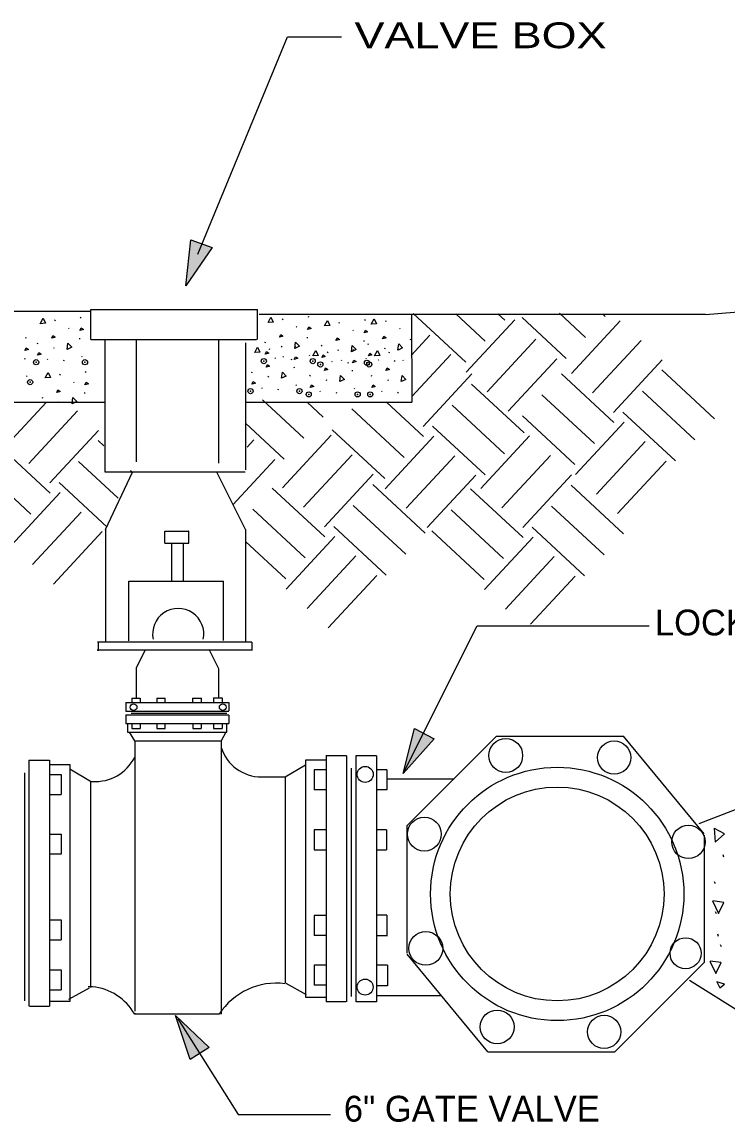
# Model space of a CAD drawing. Extents: x -7212 to 22381, y -5981 to 22381.
# Drawn here: x 2432 to 5435, y -4197 to 488 of the extents above; entities that cross this region are included whole.
import ezdxf

# ---------------------------------------------------------------- set-up
doc = ezdxf.new("R2010")
doc.units = 0
doc.header["$LTSCALE"] = 44
doc.header["$PDMODE"] = 32
doc.header["$PDSIZE"] = 22
doc.layers.add('8', color=7, linetype='Continuous', lineweight=25)

msp = doc.modelspace()

# ---------------------------------------------------------------- hatches: boundary and pattern name
at = {"layer": '8'}
for points in [[(3241.5, -472.84), (3129.28, -635.86), (3151.58, -439.21)], [(4188.17, -2565.61), (4055.97, -2712.88), (4103.32, -2520.72)], [(3148.33, -3930.81), (3086.18, -3742.92), (3229.44, -3879.46)]]:
    msp.add_hatch(color=256, dxfattribs=at).paths.add_polyline_path(points)

# ---------------------------------------------------------------- linework, layer by layer
for p, q in [((2725.24, -744.34), (2076.29, -744.34)), ((2724.61, -864.21), (2724.61, -736.4)), ((2724.61, -736.4), (3434.52, -736.4)), ((3434.52, -864.21), (3434.52, -736.4)), ((2571.98, -784.3), (2573.83, -780.14)), ((2681.59, -773.67), (2683.45, -769.5)), ((5343.98, -757.49), (3442.15, -757.49)), ((3542.19, -779.78), (3544.04, -775.62)), ((3651.8, -769.15), (3653.66, -764.98)), ((3783.12, -793.95), (3784.97, -789.79)), ((3892.73, -783.31), (3894.59, -779.15)), ((3981.53, -786.87), (3983.38, -782.7)), ((4091.15, -776.23), (4093, -772.06)), ((4091.68, -758.3), (4091.86, -1130.74)), ((4322.2, -960.71), (4098.5, -753.39)), ((4405.12, -871.23), (4279.9, -755.18)), ((4531.15, -780.11), (4323.84, -1003.81)), ((4488.05, -781.74), (4459.25, -755.06)), ((4750.12, -944.52), (4561.84, -770.04)), ((4833.04, -855.04), (4722.28, -752.39)), ((4980.09, -784.94), (4772.78, -1008.64)), ((4915.97, -765.56), (4907.32, -757.55)), ((2629.8, -813.9), (2631.65, -816.68)), ((3600.01, -809.38), (3601.86, -812.16)), ((3840.94, -823.55), (3842.79, -826.33)), ((4039.35, -816.46), (4041.2, -819.24)), ((2447.7, -858.68), (2449.55, -854.52)), ((2497.06, -882.82), (2498.91, -878.65)), ((2676.55, -858.27), (2677.02, -862.43)), ((2724.61, -864.21), (3431.12, -864.21)), ((2785.26, -865.16), (2785.26, -1428.32)), ((2918.57, -864.21), (2918.57, -1384.84)), ((3268.47, -864.21), (3268.47, -1391.45)), ((3383.2, -878.78), (3383.2, -1418.81)), ((3467.27, -878.3), (3469.12, -874.13)), ((3646.76, -853.75), (3647.23, -857.91)), ((3708.2, -892.47), (3710.05, -888.3)), ((3887.69, -867.92), (3888.16, -872.08)), ((3906.61, -885.38), (3908.46, -881.21)), ((4086.1, -860.83), (4086.57, -865)), ((4169.51, -845.06), (4089.02, -931.92)), ((4620.63, -863.03), (4413.32, -1086.73)), ((5069.57, -867.86), (4862.26, -1091.57)), ((2567.35, -901.78), (2569.21, -897.61)), ((2685.1, -934.6), (2686.95, -937.38)), ((3485.5, -907.3), (3487.36, -903.14)), ((3537.57, -897.26), (3539.42, -893.09)), ((3543.32, -936.9), (3545.17, -939.68)), ((3595.12, -896.67), (3596.97, -892.5)), ((3655.31, -930.08), (3657.16, -932.86)), ((3733.52, -921.47), (3735.37, -917.31)), ((3778.49, -911.43), (3780.35, -907.26)), ((3843.13, -910.84), (3844.98, -906.67)), ((3976.91, -904.34), (3978.76, -900.18)), ((3995.7, -921.47), (3997.56, -917.31)), ((4259, -927.98), (4093.84, -1106.2)), ((2442.66, -943.29), (2443.12, -947.45)), ((2539.07, -946.38), (2540.92, -949.15)), ((2609.44, -955.43), (2611.3, -951.27)), ((3509.28, -941.85), (3511.13, -944.63)), ((3579.65, -950.91), (3581.51, -946.74)), ((3590.07, -981.27), (3590.54, -985.43)), ((3750.21, -956.02), (3752.06, -958.8)), ((3791.33, -951.07), (3793.18, -953.85)), ((3820.58, -965.08), (3822.44, -960.91)), ((3896.24, -944.25), (3898.09, -947.03)), ((3948.62, -948.94), (3950.47, -951.71)), ((4018.99, -957.99), (4020.85, -953.83)), ((4053.52, -951.07), (4055.37, -953.85)), ((4710.11, -945.96), (4502.8, -1169.66)), ((5159.05, -950.79), (4951.74, -1174.49)), ((2451.2, -1019.62), (2453.06, -1022.4)), ((2593.24, -1015.44), (2595.1, -1011.27)), ((2702.86, -1004.8), (2704.71, -1000.63)), ((3410.58, -1005.82), (3412.43, -1001.65)), ((3480.88, -1024.78), (3482.73, -1020.62)), ((3658.59, -1019.99), (3660.44, -1015.82)), ((3838.09, -995.44), (3838.55, -999.6)), ((3920.78, -1019.99), (3922.63, -1015.82)), ((4348.48, -1010.91), (4141.17, -1234.61)), ((4953.38, -1217.59), (4729.68, -1010.28)), ((5381.3, -1201.41), (5157.59, -994.1)), ((2651.06, -1045.04), (2652.91, -1047.81)), ((3452.59, -1069.38), (3454.44, -1072.15)), ((3522.96, -1078.43), (3524.82, -1074.27)), ((3598.62, -1057.61), (3600.48, -1060.38)), ((3728.89, -1038.95), (3730.75, -1034.79)), ((3846.64, -1071.78), (3848.49, -1074.55)), ((3991.08, -1038.95), (3992.93, -1034.79)), ((4570.72, -1261.53), (4347.02, -1054.21)), ((2518.32, -1113.95), (2520.17, -1109.79)), ((2697.82, -1089.4), (2698.28, -1093.57)), ((3631.98, -1283.9), (3456.53, -1121.3)), ((3700.6, -1083.55), (3702.45, -1086.32)), ((3770.98, -1092.6), (3772.83, -1088.44)), ((3962.79, -1083.55), (3964.64, -1086.32)), ((4033.17, -1092.6), (4035.02, -1088.44)), ((4870.46, -1307.08), (4646.75, -1099.76)), ((5298.37, -1290.89), (5074.67, -1083.58)), ((2076.36, -1130.74), (2785.26, -1130.74)), ((2534.5, -1132.88), (2371.07, -1309.23)), ((2667.87, -1168.45), (2460.55, -1392.16)), ((2588.62, -1132.92), (2590.47, -1128.75)), ((3382.46, -1130.74), (4091.86, -1130.74)), ((3714.91, -1194.42), (3646.24, -1130.79)), ((4059.88, -1367.19), (3836.18, -1159.88)), ((4142.8, -1277.71), (3984.59, -1131.09)), ((4487.8, -1351.01), (4264.09, -1143.69)), ((4787.53, -1396.56), (4563.83, -1189.25)), ((4996.48, -1215.96), (4789.17, -1439.66)), ((5215.45, -1380.37), (4991.74, -1173.06)), ((2757.35, -1251.38), (2550.03, -1475.08)), ((3549.06, -1373.38), (3383.69, -1220.13)), ((3976.95, -1456.68), (3753.25, -1249.36)), ((4404.87, -1440.49), (4181.17, -1233.18)), ((2551.67, -1518.18), (2327.97, -1310.87)), ((2780.62, -1317.6), (2755.89, -1294.68)), ((3419.58, -1291.89), (3391.02, -1322.71)), ((3748.24, -1272.26), (3540.93, -1495.96)), ((4185.91, -1276.07), (3978.59, -1499.78)), ((4593.3, -1274.96), (4385.98, -1498.66)), ((5085.96, -1298.88), (4878.65, -1522.58)), ((3837.72, -1355.18), (3630.41, -1578.88)), ((4682.78, -1357.88), (4475.47, -1581.59)), ((2468.75, -1607.66), (2245.05, -1400.35)), ((2841.7, -1540.53), (2672.96, -1384.16)), ((3509.06, -1374.82), (3329.55, -1568.52)), ((4275.39, -1359), (4068.07, -1582.7)), ((5175.44, -1381.81), (4968.13, -1605.51)), ((2785.26, -1428.32), (3382.6, -1428.32)), ((2786.76, -1673.76), (2902.4, -1429.31)), ((2893.95, -1422.63), (2900.5, -1428.7)), ((3384.39, -1673.51), (3263.26, -1431.56)), ((3927.2, -1438.11), (3719.89, -1661.81)), ((4364.87, -1441.92), (4157.56, -1665.63)), ((4772.26, -1440.81), (4564.95, -1664.51)), ((2795, -1663.59), (2590.04, -1473.65)), ((3721.53, -1704.91), (3497.83, -1497.6)), ((4149.45, -1688.72), (3925.74, -1481.41)), ((4994.5, -1691.43), (4770.8, -1484.11)), ((2594.78, -1516.54), (2387.46, -1740.25)), ((4566.59, -1707.61), (4342.88, -1500.3)), ((3638.61, -1794.39), (3414.9, -1587.08)), ((4066.52, -1778.21), (3842.82, -1570.89)), ((4483.66, -1797.09), (4259.96, -1589.78)), ((4911.58, -1780.91), (4687.87, -1573.59)), ((2684.26, -1599.47), (2476.94, -1823.17)), ((2773.74, -1682.39), (2566.43, -1906.1)), ((2786.76, -1673.76), (2786.76, -2148.76)), ((3142.5, -1732.2), (3142.5, -1681.09)), ((3384.38, -1673.52), (3384.38, -2151.4)), ((3983.6, -1867.69), (3759.89, -1660.37)), ((4400.74, -1886.57), (4177.03, -1679.26)), ((4828.65, -1870.39), (4604.95, -1663.08)), ((3040.82, -1732.2), (3143.08, -1732.2)), ((3069.11, -1732.29), (3069.11, -1892.71)), ((3117.98, -1732.29), (3117.98, -1895.08)), ((3555.68, -1883.87), (3383.53, -1724.34)), ((3764.63, -1703.27), (3557.32, -1926.98)), ((4609.69, -1705.97), (4402.38, -1929.68)), ((3854.11, -1786.2), (3646.8, -2009.9)), ((4699.17, -1788.9), (4491.86, -2012.6)), ((3943.59, -1869.12), (3736.28, -2092.83)), ((4788.65, -1871.82), (4598.72, -2076.77)), ((2886.43, -2147.44), (2886.43, -1893.4)), ((2886.43, -1893.4), (3290.59, -1893.4)), ((3290.59, -2146.11), (3290.59, -1893.4)), ((4057.37, -2709.34), (4370.26, -2083.7)), ((4370.26, -2083.7), (5104.23, -2083.7)), ((2753.61, -2151.7), (3410.89, -2151.7)), ((2756.31, -2151.7), (2756.31, -2185.97)), ((3410.37, -2153.02), (3410.37, -2187.29)), ((2752.29, -2185.97), (3413.54, -2185.97)), ((2756.31, -2155.67), (2756.31, -2189.93)), ((2956.23, -2185.34), (2918.57, -2264.03)), ((3227.49, -2183.74), (3268.47, -2266.02)), ((2918.57, -2264.03), (2918.57, -2391.36)), ((3268.47, -2266.02), (3268.47, -2390.29)), ((2873.69, -2410.04), (3313.14, -2410.04)), ((2873.69, -2410.04), (2873.69, -2446.66)), ((2899.22, -2391.36), (2899.22, -2410.04)), ((2899.25, -2391.36), (2934.97, -2391.36)), ((2934.86, -2391.36), (2934.86, -2410.04)), ((3005.89, -2391.87), (3005.89, -2410.04)), ((3006.01, -2391.87), (3041.73, -2391.87)), ((3006.01, -2391.87), (3006.01, -2409.61)), ((3041.73, -2410.04), (3041.73, -2391.87)), ((3158.72, -2391.36), (3195.92, -2391.36)), ((3158.73, -2391.36), (3158.73, -2410.04)), ((3158.73, -2391.36), (3195.68, -2391.36)), ((3195.68, -2391.36), (3195.68, -2410.04)), ((3248.07, -2390.29), (3248.07, -2410.04)), ((3248.07, -2390.29), (3284.93, -2390.29)), ((3284.9, -2390.34), (3284.9, -2410.04)), ((3313.14, -2410.04), (3313.14, -2446.37)), ((2873.69, -2446.66), (3313.14, -2446.66)), ((2873.69, -2463.3), (3313.14, -2463.3)), ((2873.69, -2463.3), (2873.69, -2500.16)), ((2896.25, -2455.21), (3303.66, -2455.21)), ((3313.14, -2464.64), (3313.14, -2499.92)), ((2873.69, -2499.92), (3313.14, -2499.92)), ((2881.85, -2499.92), (2881.85, -2536.54)), ((2899.25, -2499.92), (2899.25, -2520.98)), ((2899.25, -2520.98), (2934.97, -2520.98)), ((2934.97, -2499.92), (2934.97, -2520.98)), ((3006.01, -2499.92), (3006.01, -2520.98)), ((3006.01, -2520.98), (3041.73, -2520.98)), ((3041.73, -2520.98), (3041.73, -2499.92)), ((3158.91, -2499.92), (3158.91, -2520.98)), ((3158.91, -2520.98), (3194.63, -2520.98)), ((3194.63, -2499.92), (3194.63, -2520.98)), ((3248.14, -2499.92), (3248.14, -2520.98)), ((3248.14, -2520.98), (3283.86, -2520.98)), ((3283.86, -2499.92), (3283.86, -2520.98)), ((2911.71, -2573.16), (2890.07, -2536.54)), ((2911.71, -2573.16), (2911.71, -3725.38)), ((2911.71, -2573.16), (3279.69, -2573.16)), ((2911.71, -2573.16), (2911.71, -2576.77)), ((3299.63, -2536.54), (3279.69, -2573.16)), ((3280.19, -2573.16), (3280.19, -3737.9)), ((4071.49, -2935.71), (4453.75, -2553.74)), ((4453.75, -2553.74), (4993.75, -2553.74)), ((5338.2, -2970.13), (4993.75, -2553.74)), ((2461.13, -2655.58), (2461.13, -3703.45)), ((2461.13, -2655.58), (2549.03, -2655.58)), ((2548.46, -2655.58), (2548.46, -3703.45)), ((2911.71, -2645.73), (2911.71, -2666.97)), ((3727, -2656.18), (3639.68, -2656.18)), ((3814.32, -2636.72), (3726.43, -2636.72)), ((3727, -2636.72), (3727, -3684.59)), ((3814.32, -2636.72), (3814.32, -3684.59)), ((3941.32, -2636.72), (3854, -2636.72)), ((3854, -2636.72), (3854, -3684.59)), ((3941.32, -2636.72), (3941.32, -3684.59)), ((2441.85, -2709.38), (2441.85, -3680.84)), ((2548.46, -2675.04), (2635.78, -2675.04)), ((2548.46, -2716.53), (2598.68, -2716.53)), ((2598.68, -2716.53), (2598.68, -2801.7)), ((2723.1, -2746.24), (2635.78, -2694.63)), ((3552.35, -2727.39), (3639.68, -2675.77)), ((3676.77, -2697.67), (3676.77, -2782.84)), ((3727, -2697.67), (3676.77, -2697.67)), ((3833.6, -2690.53), (3833.6, -3661.98)), ((3985.85, -2697.6), (3941.32, -2697.6)), ((3985.85, -2697.67), (3985.85, -2782.84)), ((5317.3, -2925.54), (5886.68, -2704.08)), ((2723.1, -2746.24), (2723.1, -3623.69)), ((2723.1, -2746.24), (2731.71, -2746.24)), ((3451.71, -2727.39), (3552.35, -2727.39)), ((3552.35, -2727.39), (3552.35, -3604.83)), ((3985.85, -2735.19), (4272.16, -2735.19)), ((2548.46, -2801.7), (2598.68, -2801.7)), ((3727, -2782.84), (3676.77, -2782.84)), ((3985.85, -2782.58), (3941.32, -2782.58)), ((4071.49, -2935.71), (4071.49, -3477.85)), ((2548.46, -2971.09), (2598.68, -2971.09)), ((2598.68, -2971.09), (2598.68, -3056.26)), ((3676.77, -2952.23), (3676.77, -3037.4)), ((3727, -2952.23), (3676.77, -2952.23)), ((3984.65, -2951.96), (3941.32, -2951.96)), ((3984.65, -2952.23), (3942.33, -2952.23)), ((3984.65, -2952.23), (3984.65, -3037.4)), ((5338.89, -3515.86), (5338.89, -2975.86)), ((3676.77, -3037.4), (3727, -3037.4)), ((3941.32, -3037.4), (3984.65, -3037.4)), ((2598.68, -3056.26), (2548.46, -3056.26)), ((5417.3, -3058.01), (5421, -3067.29)), ((5380.85, -3172.04), (5384.54, -3181.33)), ((3727, -3316.83), (3676.77, -3316.83)), ((3676.77, -3316.83), (3676.77, -3402)), ((3985.85, -3316.39), (3941.32, -3316.39)), ((3985.85, -3316.37), (3985.85, -3405.07)), ((3985.85, -3316.39), (3985.85, -3404.51)), ((5385.41, -3299.76), (5389.1, -3309.05)), ((2548.46, -3335.69), (2598.68, -3335.69)), ((2598.68, -3335.69), (2598.68, -3420.86)), ((3727, -3402), (3676.77, -3402)), ((3985.85, -3404.51), (3941.32, -3404.51)), ((5394.52, -3395.55), (5398.21, -3404.84)), ((2548.46, -3420.86), (2598.68, -3420.86)), ((5405.74, -3440.52), (5410.63, -3449.24)), ((4416.63, -3897.83), (4072.18, -3481.44)), ((2548.46, -3548.44), (2598.68, -3548.44)), ((2598.68, -3548.44), (2598.68, -3633.61)), ((3676.77, -3529.58), (3676.77, -3614.76)), ((3727, -3529.58), (3676.77, -3529.58)), ((3988.4, -3529.43), (3941.32, -3529.43)), ((3988.4, -3529.43), (3988.4, -3617.32)), ((4956.63, -3897.83), (5338.89, -3515.86)), ((3644.1, -3654.79), (3556.78, -3607.23)), ((5275.65, -3592.91), (5724.11, -3873.76)), ((2548.46, -3633.61), (2598.68, -3633.61)), ((2631.35, -3673.65), (2718.67, -3626.08)), ((2731.71, -3620.88), (2713.21, -3620.88)), ((3727, -3614.76), (3676.77, -3614.76)), ((3988.28, -3617.25), (3941.32, -3617.25)), ((3811.11, -3684.59), (3727, -3684.59)), ((3941.32, -3684.59), (3854.69, -3684.59)), ((3941.32, -3657.74), (4218.02, -3657.74)), ((2464.34, -3703.45), (2548.46, -3703.45)), ((2911.71, -3733.39), (2911.71, -3738.08)), ((3271.71, -3738.08), (2911.71, -3738.08)), ((3096.11, -3757.02), (3352.6, -4165.7)), ((4416.63, -3897.83), (4956.63, -3897.83)), ((3352.6, -4165.7), (3745.34, -4165.7))]:
    msp.add_line(p, q, dxfattribs=at)
for points in [[(3180.67, -500.36), (3562.73, 425.59), (3792.72, 425.59)], [(5343.98, -757.49), (7049.91, -618.05), (7920.81, -785.15)], [(2509.54, -796.79), (2522.03, -773.2), (2531.74, -794.94), (2510.01, -796.79)], [(3479.75, -792.27), (3492.24, -768.68), (3501.96, -790.42), (3480.22, -792.27)], [(3720.68, -806.43), (3733.17, -782.85), (3742.88, -804.59), (3721.15, -806.43)], [(3919.09, -799.35), (3931.58, -775.77), (3941.3, -797.5), (3919.56, -799.35)], [(2623.62, -906.56), (2627.29, -880.13), (2643.85, -897.23), (2624.06, -906.41)], [(3593.84, -902.04), (3597.5, -875.61), (3614.07, -892.71), (3594.27, -901.89)], [(3834.76, -916.21), (3838.43, -889.78), (3854.99, -906.88), (3835.2, -916.05)], [(4033.18, -909.13), (4036.84, -882.69), (4053.41, -899.8), (4033.61, -908.97)], [(3423.06, -919.79), (3435.55, -896.21), (3445.27, -917.94), (3423.53, -919.79)], [(3671.08, -933.96), (3683.57, -910.37), (3693.28, -932.11), (3671.54, -933.96)], [(3933.27, -933.96), (3945.76, -910.37), (3955.47, -932.11), (3933.73, -933.96)], [(2530.8, -1027.92), (2543.29, -1004.34), (2553.01, -1026.07), (2531.27, -1027.92)], [(3537.15, -1029.56), (3540.81, -1003.13), (3557.38, -1020.24), (3537.58, -1029.41)], [(3785.16, -1043.73), (3788.83, -1017.3), (3805.39, -1034.41), (3785.59, -1043.58)], [(4047.35, -1043.73), (4051.02, -1017.3), (4067.58, -1034.41), (4047.78, -1043.58)], [(2644.89, -1137.7), (2648.55, -1111.26), (2665.12, -1128.37), (2645.32, -1137.54)], [(3040.82, -1732.2), (3040.82, -1681.09), (3143.03, -1681.09), (3141.15, -1681.09)], [(2881.85, -2536.54), (3304.98, -2536.54), (3304.98, -2499.92)], [(3639.68, -2656.18), (3639.68, -3665.13), (3727, -3665.13)], [(2635.78, -2675.04), (2635.78, -3683.99), (2548.46, -3683.99)], [(5381.1, -2946.08), (5385.01, -3004.5), (5423.92, -2969.65), (5382.03, -2946.49)], [(5373.17, -3255.52), (5398.49, -3308.31), (5421.67, -3261.51), (5374.18, -3255.56)], [(5361.89, -3512.22), (5387.21, -3565.01), (5410.39, -3518.21), (5362.9, -3512.26)]]:
    msp.add_lwpolyline(points, dxfattribs=at)
for points in [[(3241.5, -472.84), (3129.28, -635.86), (3151.58, -439.21)], [(2678.36, -825.93), (2683.91, -814.36), (2693.16, -821.3)], [(3528.41, -854.47), (3533.96, -842.91), (3543.21, -849.84)], [(3648.57, -821.41), (3654.12, -809.84), (3663.37, -816.78)], [(3889.5, -835.58), (3895.05, -824.01), (3904.3, -830.95)], [(2558.2, -858.99), (2563.74, -847.43), (2572.99, -854.36)], [(3769.34, -868.64), (3774.88, -857.08), (3784.13, -864.01)], [(3967.75, -861.55), (3973.3, -849.99), (3982.55, -856.93)], [(2444.46, -910.94), (2450.01, -899.38), (2459.26, -906.32)], [(2497.98, -931.38), (2503.53, -919.82), (2512.78, -926.76)], [(3468.19, -926.86), (3473.74, -915.3), (3482.99, -922.23)], [(3709.12, -941.03), (3714.67, -929.47), (3723.92, -936.4)], [(3907.53, -933.94), (3913.08, -922.38), (3922.33, -929.32)], [(3471.72, -981.99), (3477.27, -970.43), (3486.52, -977.37)], [(3591.88, -948.93), (3597.43, -937.37), (3606.68, -944.3)], [(3839.9, -963.1), (3845.44, -951.54), (3854.69, -958.47)], [(3719.73, -996.16), (3725.28, -984.6), (3734.53, -991.54)], [(3981.92, -996.16), (3987.47, -984.6), (3996.72, -991.54)], [(2699.62, -1057.06), (2705.17, -1045.5), (2714.42, -1052.44)], [(3411.5, -1054.38), (3417.05, -1042.82), (3426.3, -1049.76)], [(3659.52, -1068.55), (3665.07, -1056.99), (3674.32, -1063.93)], [(3921.7, -1068.55), (3927.26, -1056.99), (3936.51, -1063.93)], [(2579.46, -1090.12), (2585.01, -1078.56), (2594.26, -1085.5)], [(4188.17, -2565.61), (4055.97, -2712.88), (4103.32, -2520.72)], [(5391.28, -3600.3), (5404.03, -3625.39), (5423.97, -3609.71)], [(3148.33, -3930.81), (3086.18, -3742.92), (3229.44, -3879.46)]]:
    msp.add_lwpolyline(points, close=True, dxfattribs=at)
for centre, radius in [((2907.11, -2430.01), 14.31), ((3286.98, -2430.06), 14.31), ((4492.64, -2636.28), 72.03), ((4954.47, -2645.12), 70.99), ((3893.69, -2716.41), 34.12), ((4712.03, -3225.77), 539.46), ((4711.65, -3225.77), 455.26), ((4145.82, -2970.85), 72.03), ((5270.86, -3004.03), 70.99), ((4151.9, -3457.51), 72.03), ((5258.69, -3478.51), 66.21), ((3893.57, -3622.21), 34.12), ((4456.13, -3792.08), 72.03), ((4911.88, -3813.09), 70.99)]:
    msp.add_circle(centre, radius, dxfattribs=at)
for centre, radius, start, end in [((3097.23, -2118.8), 109.08, 348.24893, 191.75107), ((3451.71, -2547.39), 180, 197.65863, 270), ((2744.52, -2559.38), 187.3, 266.07839, 333.20567), ((3515.19, -3895.85), 290.22, 82.64214, 147.02849), ((2708.85, -3852.83), 233.07, 29.49566, 84.37001)]:
    msp.add_arc(centre, radius, start, end, dxfattribs=at)
for p in [(2491.71, -960.92), (2700.05, -960.92), (3461.92, -956.4), (3670.26, -956.4), (3702.85, -970.57), (3901.27, -963.49), (3911.19, -970.57), (2466.15, -1045.94), (3405.24, -1083.92), (3613.57, -1083.92), (3653.25, -1098.09), (3861.58, -1098.09), (3915.44, -1098.09)]:
    msp.add_point(p, dxfattribs=at)

# ---------------------------------------------------------------- texts
at = {"layer": '8', "width": 1.3}
msp.add_text('VALVE BOX', height=110, dxfattribs=at).set_placement((3848.2, 376.42))
at = {"layer": '8'}
for s, p in [('LOCKED HYDRANT TEE', (5128.15, -2124.6)), ('6" GATE VALVE', (3802.81, -4195.41))]:
    msp.add_text(s, height=110, dxfattribs=at).set_placement(p)

doc.saveas('drawing.dxf')
